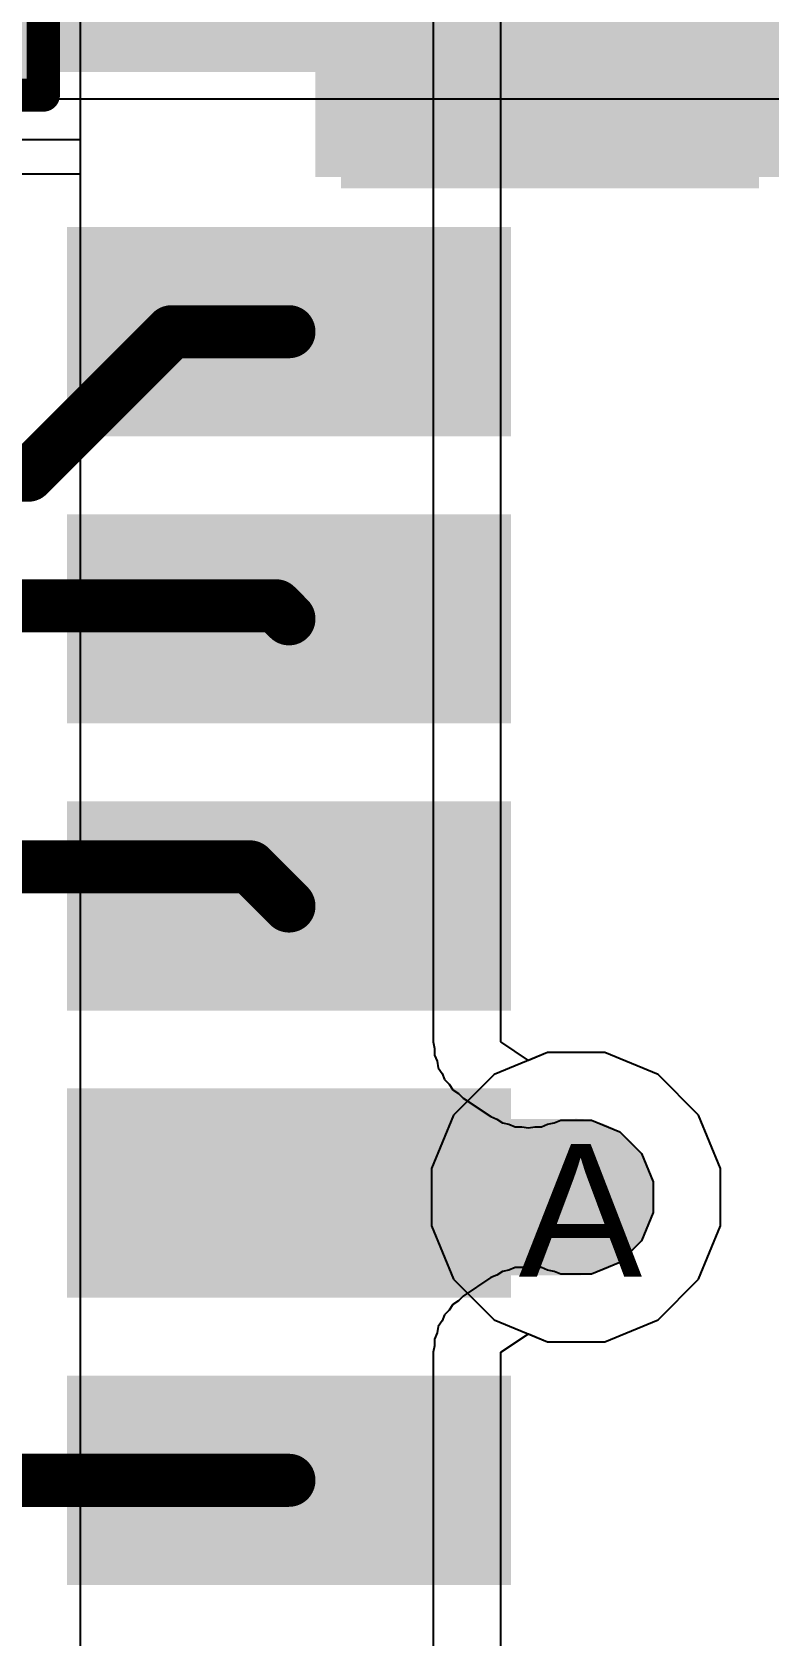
# Model space of a CAD drawing. Header units: inches. Extents: x 0 to 208, y 0 to 213.
# Drawn here: x 5.2733 to 5.3845, y 2.4795 to 2.7214 of the extents above; entities that cross this region are included whole.
import ezdxf

# ---------------------------------------------------------------- set-up
doc = ezdxf.new("R2010")
doc.units = ezdxf.units.IN
doc.header["$MEASUREMENT"] = 0
for name, color, linetype in [('Bottom Layer', 5, 'Continuous'), ('Bottom Overlay', 54, 'Continuous'), ('Bottom Paste', 16, 'Continuous'), ('Bottom Solder', 6, 'Continuous'), ('Drill Drawing', 1, 'Continuous'), ('L2_GND1', 16, 'Continuous'), ('L3_SIG1', 76, 'Continuous'), ('L4_PWR', 90, 'Continuous'), ('L5_GND2', 156, 'Continuous'), ('L6_SIG2', 130, 'Continuous'), ('L7_GND3', 216, 'Continuous'), ('Top Layer', 1, 'Continuous'), ('Via Holes', 16, 'Continuous')]:
    doc.layers.add(name, color=color, linetype=linetype)
doc.styles.add('Arial', font='', dxfattribs={"height": 0.2})
doc.styles.get('Arial').set_extended_font_data('Arial')

# ---------------------------------------------------------------- blocks, each defined once
blk = doc.blocks.new('RES_0402_B_497')
at = {"layer": 'Bottom Layer'}
for points in [[(-0.0095, 0.0125), (-0.0095, -0.0125), (-0.0275, -0.0125), (-0.0275, 0.0125)], [(0.0275, 0.0125), (0.0275, -0.0125), (0.0095, -0.0125), (0.0095, 0.0125)]]:
    blk.add_hatch(color=5, dxfattribs=at).paths.add_polyline_path(points)
at = {"layer": 'Bottom Paste'}
for points in [[(-0.0095, 0.0125), (-0.0095, -0.0125), (-0.0275, -0.0125), (-0.0275, 0.0125)], [(0.0275, 0.0125), (0.0275, -0.0125), (0.0095, -0.0125), (0.0095, 0.0125)]]:
    blk.add_hatch(color=16, dxfattribs=at).paths.add_polyline_path(points)
at = {"layer": 'Bottom Solder'}
for points in [[(-0.00733, 0.01467), (-0.00733, -0.01466), (-0.02967, -0.01466), (-0.02967, 0.01467)], [(0.02967, 0.01467), (0.02967, -0.01466), (0.00733, -0.01466), (0.00733, 0.01467)]]:
    blk.add_hatch(color=6, dxfattribs=at).paths.add_polyline_path(points)
at = {"layer": 'Bottom Overlay'}
for points in [[(-0.031, 0.016, 0.005, 0.005, 0), (0.031, 0.016, 0.005, 0.005, 0)], [(-0.031, -0.016, 0.005, 0.005, 0), (-0.031, 0.016, 0.005, 0.005, 0)], [(-0.032, 0.017, 0.000127, 0.000127, 0), (0.032, 0.017, 0.000127, 0.000127, 0)], [(0.031, -0.016, 0.005, 0.005, 0), (0.031, 0.016, 0.005, 0.005, 0)], [(-0.031, -0.016, 0.005, 0.005, 0), (0.031, -0.016, 0.005, 0.005, 0)]]:
    blk.add_lwpolyline(points, format="xyseb", dxfattribs=at)
for points in [[(-0.03225, 0.016, 0.0025, 0.0025, 1), (-0.02975, 0.016, 0.0025, 0.0025, 1)], [(-0.03225, 0.016, 0.0025, 0.0025, 1), (-0.02975, 0.016, 0.0025, 0.0025, 1)], [(-0.03203, 0.017, 0.0000635, 0.0000635, 1), (-0.03197, 0.017, 0.0000635, 0.0000635, 1)], [(0.02975, 0.016, 0.0025, 0.0025, 1), (0.03225, 0.016, 0.0025, 0.0025, 1)], [(0.02975, 0.016, 0.0025, 0.0025, 1), (0.03225, 0.016, 0.0025, 0.0025, 1)], [(0.03197, 0.017, 0.0000635, 0.0000635, 1), (0.03203, 0.017, 0.0000635, 0.0000635, 1)], [(-0.03225, -0.016, 0.0025, 0.0025, 1), (-0.02975, -0.016, 0.0025, 0.0025, 1)], [(-0.03225, -0.016, 0.0025, 0.0025, 1), (-0.02975, -0.016, 0.0025, 0.0025, 1)], [(0.02975, -0.016, 0.0025, 0.0025, 1), (0.03225, -0.016, 0.0025, 0.0025, 1)], [(0.02975, -0.016, 0.0025, 0.0025, 1), (0.03225, -0.016, 0.0025, 0.0025, 1)]]:
    blk.add_lwpolyline(points, format="xyseb", close=True, dxfattribs=at)
blk = doc.blocks.new('TF_01A_B_531')
at = {"layer": 'Bottom Layer'}
for points in [[(-0.3289, -0.13976), (-0.28165, -0.13976), (-0.28165, -0.19882), (-0.3289, -0.19882)], [(-0.2718, -0.17716), (-0.24424, -0.17716), (-0.24424, -0.24016), (-0.2718, -0.24016)], [(-0.2285, -0.17716), (-0.20094, -0.17716), (-0.20094, -0.24016), (-0.2285, -0.24016)], [(-0.18519, -0.17716), (-0.15763, -0.17716), (-0.15763, -0.24016), (-0.18519, -0.24016)], [(-0.14191, -0.17716), (-0.11435, -0.17716), (-0.11435, -0.24016), (-0.14191, -0.24016)], [(-0.09859, -0.17716), (-0.07103, -0.17716), (-0.07103, -0.24016), (-0.09859, -0.24016)]]:
    blk.add_hatch(color=5, dxfattribs=at).paths.add_polyline_path(points)
at = {"layer": 'Bottom Paste'}
for points in [[(-0.3289, -0.13976), (-0.28165, -0.13976), (-0.28165, -0.19882), (-0.3289, -0.19882)], [(-0.2718, -0.17716), (-0.24424, -0.17716), (-0.24424, -0.24016), (-0.2718, -0.24016)], [(-0.2285, -0.17716), (-0.20094, -0.17716), (-0.20094, -0.24016), (-0.2285, -0.24016)], [(-0.18519, -0.17716), (-0.15763, -0.17716), (-0.15763, -0.24016), (-0.18519, -0.24016)], [(-0.14191, -0.17716), (-0.11435, -0.17716), (-0.11435, -0.24016), (-0.14191, -0.24016)], [(-0.09859, -0.17716), (-0.07103, -0.17716), (-0.07103, -0.24016), (-0.09859, -0.24016)]]:
    blk.add_hatch(color=16, dxfattribs=at).paths.add_polyline_path(points)
at = {"layer": 'Bottom Solder'}
for points in [[(-0.3309, -0.13776), (-0.27965, -0.13776), (-0.27965, -0.20082), (-0.3309, -0.20082)], [(-0.2738, -0.17516), (-0.24224, -0.17516), (-0.24224, -0.24216), (-0.2738, -0.24216)], [(-0.2305, -0.17516), (-0.19894, -0.17516), (-0.19894, -0.24216), (-0.2305, -0.24216)], [(-0.18719, -0.17516), (-0.15563, -0.17516), (-0.15563, -0.24216), (-0.18719, -0.24216)], [(-0.14391, -0.17516), (-0.11235, -0.17516), (-0.11235, -0.24216), (-0.14391, -0.24216)], [(-0.10059, -0.17516), (-0.06903, -0.17516), (-0.06903, -0.24216), (-0.10059, -0.24216)]]:
    blk.add_hatch(color=6, dxfattribs=at).paths.add_polyline_path(points)

msp = doc.modelspace()

# ---------------------------------------------------------------- hatches: boundary and pattern name
at = {"layer": 'Bottom Layer'}
for points in [[(5.316, 2.69984), (5.38095, 2.69984), (5.38095, 2.83389), (5.316, 2.83389)], [(5.316, 2.69952), (5.77268, 2.69952), (5.77268, 2.76389), (5.316, 2.76389)], [(5.2535, 2.71539), (5.35142, 2.71539), (5.35142, 2.74039), (5.2535, 2.74039)], [(5.35536, 2.53392), (5.35536, 2.55751), (5.3303, 2.55751), (5.3303, 2.53392)]]:
    msp.add_hatch(color=5, dxfattribs=at).paths.add_polyline_path(points)
h = msp.add_hatch(color=5, dxfattribs=at)
edge = h.paths.add_edge_path()
edge.add_arc((5.35536, 2.54571), 0.01181, 0, 360)
at = {"layer": 'L2_GND1'}
h = msp.add_hatch(color=16, dxfattribs=at)
edge = h.paths.add_edge_path()
edge.add_arc((5.35536, 2.54571), 0.01181, 0, 360)
at = {"layer": 'L3_SIG1'}
h = msp.add_hatch(color=76, dxfattribs=at)
edge = h.paths.add_edge_path()
edge.add_arc((5.35536, 2.54571), 0.01181, 0, 360)
at = {"layer": 'L4_PWR'}
h = msp.add_hatch(color=90, dxfattribs=at)
edge = h.paths.add_edge_path()
edge.add_arc((5.35536, 2.54571), 0.01181, 0, 360)
at = {"layer": 'L5_GND2'}
h = msp.add_hatch(color=156, dxfattribs=at)
edge = h.paths.add_edge_path()
edge.add_arc((5.35536, 2.54571), 0.01181, 0, 360)
at = {"layer": 'L6_SIG2'}
h = msp.add_hatch(color=130, dxfattribs=at)
edge = h.paths.add_edge_path()
edge.add_arc((5.35536, 2.54571), 0.01181, 0, 360)
at = {"layer": 'L7_GND3'}
h = msp.add_hatch(color=216, dxfattribs=at)
edge = h.paths.add_edge_path()
edge.add_arc((5.35536, 2.54571), 0.01181, 0, 360)
at = {"layer": 'Top Layer'}
h = msp.add_hatch(color=1, dxfattribs=at)
edge = h.paths.add_edge_path()
edge.add_arc((5.35536, 2.54571), 0.01181, 0, 360)
at = {"layer": 'Via Holes'}
h = msp.add_hatch(color=7, dxfattribs=at)
edge = h.paths.add_edge_path()
edge.add_arc((5.35536, 2.54571), 0.00591, 0, 360)

# ---------------------------------------------------------------- linework, layer by layer
at = {"layer": 'Bottom Layer'}
for p, q in [((5.28056, 2.74843), (5.28056, 2.0903)), ((5.2535, 2.70519), (5.28056, 2.70519)), ((5.28056, 2.70519), (5.28056, 2.69999)), ((5.28056, 2.69999), (5.27056, 2.69999))]:
    msp.add_line(p, q, dxfattribs=at)
for points in [[(5.27269, 2.65456, 0.008, 0.008, 0), (5.29434, 2.67621, 0.008, 0.008, 0)], [(5.29434, 2.67621, 0.008, 0.008, 0), (5.31205, 2.67621, 0.008, 0.008, 0)], [(5.244, 2.65456, 0.008, 0.008, 0), (5.27269, 2.65456, 0.008, 0.008, 0)], [(5.244, 2.63488, 0.008, 0.008, 0), (5.31009, 2.63488, 0.008, 0.008, 0)], [(5.31009, 2.63488, 0.008, 0.008, 0), (5.31205, 2.63291, 0.008, 0.008, 0)], [(5.244, 2.59551, 0.008, 0.008, 0), (5.30615, 2.59551, 0.008, 0.008, 0)], [(5.30615, 2.59551, 0.008, 0.008, 0), (5.31205, 2.5896, 0.008, 0.008, 0)], [(5.2563, 2.503, 0.008, 0.008, 0), (5.31205, 2.503, 0.008, 0.008, 0)]]:
    msp.add_lwpolyline(points, format="xyseb", dxfattribs=at)
for points in [[(5.29234, 2.67621, 0.004, 0.004, 1), (5.29634, 2.67621, 0.004, 0.004, 1)], [(5.29234, 2.67621, 0.004, 0.004, 1), (5.29634, 2.67621, 0.004, 0.004, 1)], [(5.31005, 2.67621, 0.004, 0.004, 1), (5.31405, 2.67621, 0.004, 0.004, 1)], [(5.27069, 2.65456, 0.004, 0.004, 1), (5.27469, 2.65456, 0.004, 0.004, 1)], [(5.27069, 2.65456, 0.004, 0.004, 1), (5.27469, 2.65456, 0.004, 0.004, 1)], [(5.30809, 2.63488, 0.004, 0.004, 1), (5.31209, 2.63488, 0.004, 0.004, 1)], [(5.30809, 2.63488, 0.004, 0.004, 1), (5.31209, 2.63488, 0.004, 0.004, 1)], [(5.31005, 2.63291, 0.004, 0.004, 1), (5.31405, 2.63291, 0.004, 0.004, 1)], [(5.30415, 2.59551, 0.004, 0.004, 1), (5.30815, 2.59551, 0.004, 0.004, 1)], [(5.30415, 2.59551, 0.004, 0.004, 1), (5.30815, 2.59551, 0.004, 0.004, 1)], [(5.31005, 2.5896, 0.004, 0.004, 1), (5.31405, 2.5896, 0.004, 0.004, 1)], [(5.31005, 2.503, 0.004, 0.004, 1), (5.31405, 2.503, 0.004, 0.004, 1)]]:
    msp.add_lwpolyline(points, format="xyseb", close=True, dxfattribs=at)
at = {"layer": 'L2_GND1'}
for p, q in [((5.3338, 2.83712), (5.3338, 2.56911)), ((5.344, 2.56911), (5.344, 2.83712)), ((5.3338, 2.56911), (5.334, 2.56812)), ((5.34816, 2.56633), (5.344, 2.56911)), ((5.334, 2.56812), (5.334, 2.56712)), ((5.334, 2.56712), (5.33438, 2.56619)), ((5.33438, 2.56619), (5.33458, 2.56521)), ((5.35103, 2.56752), (5.34816, 2.56633)), ((5.3597, 2.56752), (5.35103, 2.56752)), ((5.36772, 2.5642), (5.3597, 2.56752)), ((5.33458, 2.56521), (5.33514, 2.56437)), ((5.33514, 2.56437), (5.33552, 2.56344)), ((5.37385, 2.55806), (5.36772, 2.5642)), ((5.33552, 2.56344), (5.33623, 2.56273)), ((5.33623, 2.56273), (5.33679, 2.5619)), ((5.33679, 2.5619), (5.33763, 2.56134)), ((5.33763, 2.56134), (5.33834, 2.56063)), ((5.33834, 2.56063), (5.34249, 2.55785)), ((5.34249, 2.55785), (5.34342, 2.55747)), ((5.34342, 2.55747), (5.34426, 2.55691)), ((5.34426, 2.55691), (5.34524, 2.55671)), ((5.34524, 2.55671), (5.34617, 2.55633)), ((5.35015, 2.55633), (5.35107, 2.55671)), ((5.35107, 2.55671), (5.35206, 2.55691)), ((5.35206, 2.55691), (5.35305, 2.55732)), ((5.35305, 2.55732), (5.35767, 2.55732)), ((5.35767, 2.55732), (5.36194, 2.55555)), ((5.37717, 2.55004), (5.37385, 2.55806)), ((5.34617, 2.55633), (5.34717, 2.55633)), ((5.34717, 2.55633), (5.34816, 2.55613)), ((5.34816, 2.55613), (5.34914, 2.55633)), ((5.34914, 2.55633), (5.35015, 2.55633)), ((5.36194, 2.55555), (5.36521, 2.55229)), ((5.36521, 2.55229), (5.36698, 2.54802)), ((5.37717, 2.54137), (5.37717, 2.55004)), ((5.36698, 2.54802), (5.36698, 2.5434)), ((5.36698, 2.5434), (5.36521, 2.53913)), ((5.37385, 2.53335), (5.37717, 2.54137)), ((5.36521, 2.53913), (5.36194, 2.53586)), ((5.34524, 2.5347), (5.34426, 2.5345)), ((5.34617, 2.53508), (5.34524, 2.5347)), ((5.34717, 2.53508), (5.34617, 2.53508)), ((5.34816, 2.53528), (5.34717, 2.53508)), ((5.34914, 2.53508), (5.34816, 2.53528)), ((5.35015, 2.53508), (5.34914, 2.53508)), ((5.35107, 2.5347), (5.35015, 2.53508)), ((5.35206, 2.5345), (5.35107, 2.5347)), ((5.36194, 2.53586), (5.35767, 2.53409)), ((5.34249, 2.53356), (5.33834, 2.53078)), ((5.34342, 2.53394), (5.34249, 2.53356)), ((5.34426, 2.5345), (5.34342, 2.53394)), ((5.35305, 2.53409), (5.35206, 2.5345)), ((5.35767, 2.53409), (5.35305, 2.53409)), ((5.36772, 2.52722), (5.37385, 2.53335)), ((5.33763, 2.53007), (5.33679, 2.52951)), ((5.33834, 2.53078), (5.33763, 2.53007)), ((5.33552, 2.52797), (5.33514, 2.52704)), ((5.33623, 2.52868), (5.33552, 2.52797)), ((5.33679, 2.52951), (5.33623, 2.52868)), ((5.33438, 2.52522), (5.334, 2.52429)), ((5.33458, 2.52621), (5.33438, 2.52522)), ((5.33514, 2.52704), (5.33458, 2.52621)), ((5.344, 2.52231), (5.34816, 2.52508)), ((5.34816, 2.52508), (5.35103, 2.5239)), ((5.3597, 2.5239), (5.36772, 2.52722)), ((5.334, 2.52329), (5.3338, 2.52231)), ((5.334, 2.52429), (5.334, 2.52329)), ((5.35103, 2.5239), (5.3597, 2.5239)), ((5.3338, 2.52231), (5.3338, 2.31427)), ((5.344, 2.31427), (5.344, 2.52231))]:
    msp.add_line(p, q, dxfattribs=at)
at = {"layer": 'L4_PWR'}
for p, q in [((5.35103, 2.56752), (5.34301, 2.5642)), ((5.3597, 2.56752), (5.35103, 2.56752)), ((5.36772, 2.5642), (5.3597, 2.56752)), ((5.34301, 2.5642), (5.33687, 2.55806)), ((5.37385, 2.55806), (5.36772, 2.5642)), ((5.33687, 2.55806), (5.33355, 2.55004)), ((5.37717, 2.55004), (5.37385, 2.55806)), ((5.33355, 2.55004), (5.33355, 2.54137)), ((5.37717, 2.54137), (5.37717, 2.55004)), ((5.33355, 2.54137), (5.33687, 2.53335)), ((5.37385, 2.53335), (5.37717, 2.54137)), ((5.33687, 2.53335), (5.34301, 2.52722)), ((5.36772, 2.52722), (5.37385, 2.53335)), ((5.34301, 2.52722), (5.35103, 2.5239)), ((5.3597, 2.5239), (5.36772, 2.52722)), ((5.35103, 2.5239), (5.3597, 2.5239))]:
    msp.add_line(p, q, dxfattribs=at)
at = {"layer": 'L7_GND3'}
msp.add_line((5.11306, 2.71135), (5.52462, 2.71135), dxfattribs=at)

# ---------------------------------------------------------------- block references
at = {"rotation": 270}
msp.add_blockref('TF_01A_B_531', (5.52071, 2.41819), dxfattribs=at)
msp.add_blockref('RES_0402_B_497', (5.244, 2.72789))

# ---------------------------------------------------------------- texts
at = {"layer": 'Drill Drawing', "style": 'Arial'}
msp.add_text('A', height=0.02, dxfattribs=at).set_placement((5.3467, 2.53371))

doc.saveas('drawing.dxf')
